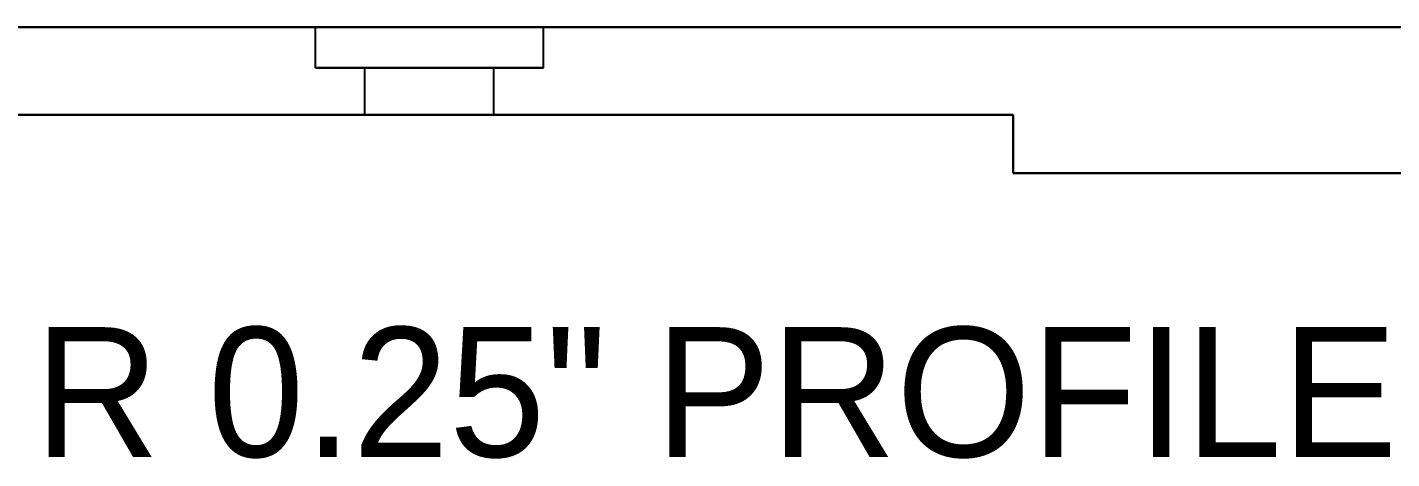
# Model space of a CAD drawing. Header units: inches. Extents: x 0.5 to 33.5, y 0.5 to 21.5.
# Drawn here: x 12.811 to 15.149, y 11.052 to 11.792 of the extents above; entities that cross this region are included whole.
import ezdxf

# ---------------------------------------------------------------- set-up
doc = ezdxf.new("R2010")
doc.units = ezdxf.units.IN
doc.header["$MEASUREMENT"] = 0

msp = doc.modelspace()

# ---------------------------------------------------------------- linework, layer by layer
at = {"layer": 'OUTLINE'}
for p, q in [((15.75, 11.7917), (11.75, 11.7917)), ((11.75, 11.7917), (15.75, 11.7917)), ((13.3049, 11.7917), (13.3047, 11.7917)), ((13.3047, 11.7219), (13.3047, 11.7917)), ((13.3047, 11.7917), (13.3049, 11.7917)), ((13.3047, 11.7917), (13.3049, 11.7917)), ((13.3047, 11.7219), (13.3047, 11.7917)), ((13.3049, 11.7917), (13.3047, 11.7917)), ((13.3056, 11.7917), (13.3049, 11.7917)), ((13.3049, 11.7917), (13.3056, 11.7917)), ((13.3049, 11.7917), (13.3056, 11.7917)), ((13.3056, 11.7917), (13.3049, 11.7917)), ((13.3068, 11.7917), (13.3056, 11.7917)), ((13.3056, 11.7917), (13.3068, 11.7917)), ((13.3056, 11.7917), (13.3068, 11.7917)), ((13.3068, 11.7917), (13.3056, 11.7917)), ((13.3085, 11.7917), (13.3068, 11.7917)), ((13.3068, 11.7917), (13.3085, 11.7917)), ((13.3068, 11.7917), (13.3085, 11.7917)), ((13.3085, 11.7917), (13.3068, 11.7917)), ((13.3106, 11.7917), (13.3085, 11.7917)), ((13.3085, 11.7917), (13.3106, 11.7917)), ((13.3085, 11.7917), (13.3106, 11.7917)), ((13.3106, 11.7917), (13.3085, 11.7917)), ((13.3131, 11.7917), (13.3106, 11.7917)), ((13.3106, 11.7917), (13.3131, 11.7917)), ((13.3106, 11.7917), (13.3131, 11.7917)), ((13.3131, 11.7917), (13.3106, 11.7917)), ((13.3161, 11.7917), (13.3131, 11.7917)), ((13.3131, 11.7917), (13.3161, 11.7917)), ((13.3131, 11.7917), (13.3161, 11.7917)), ((13.3161, 11.7917), (13.3131, 11.7917)), ((13.3196, 11.7917), (13.3161, 11.7917)), ((13.3161, 11.7917), (13.3196, 11.7917)), ((13.3161, 11.7917), (13.3196, 11.7917)), ((13.3196, 11.7917), (13.3161, 11.7917)), ((13.3235, 11.7917), (13.3196, 11.7917)), ((13.3196, 11.7917), (13.3235, 11.7917)), ((13.3196, 11.7917), (13.3235, 11.7917)), ((13.3235, 11.7917), (13.3196, 11.7917)), ((13.3278, 11.7917), (13.3235, 11.7917)), ((13.3235, 11.7917), (13.3278, 11.7917)), ((13.3235, 11.7917), (13.3278, 11.7917)), ((13.3278, 11.7917), (13.3235, 11.7917)), ((13.3325, 11.7917), (13.3278, 11.7917)), ((13.3278, 11.7917), (13.3325, 11.7917)), ((13.3278, 11.7917), (13.3325, 11.7917)), ((13.3325, 11.7917), (13.3278, 11.7917)), ((13.3376, 11.7917), (13.3325, 11.7917)), ((13.3325, 11.7917), (13.3376, 11.7917)), ((13.3325, 11.7917), (13.3376, 11.7917)), ((13.3376, 11.7917), (13.3325, 11.7917)), ((13.3431, 11.7917), (13.3376, 11.7917)), ((13.3376, 11.7917), (13.3431, 11.7917)), ((13.3376, 11.7917), (13.3431, 11.7917)), ((13.3431, 11.7917), (13.3376, 11.7917)), ((13.349, 11.7917), (13.3431, 11.7917)), ((13.3431, 11.7917), (13.349, 11.7917)), ((13.3431, 11.7917), (13.349, 11.7917)), ((13.349, 11.7917), (13.3431, 11.7917)), ((13.3553, 11.7917), (13.349, 11.7917)), ((13.349, 11.7917), (13.3553, 11.7917)), ((13.349, 11.7917), (13.3553, 11.7917)), ((13.3553, 11.7917), (13.349, 11.7917)), ((13.3619, 11.7917), (13.3553, 11.7917)), ((13.3553, 11.7917), (13.3619, 11.7917)), ((13.3553, 11.7917), (13.3619, 11.7917)), ((13.3619, 11.7917), (13.3553, 11.7917)), ((13.3688, 11.7917), (13.3619, 11.7917)), ((13.3619, 11.7917), (13.3688, 11.7917)), ((13.3619, 11.7917), (13.3688, 11.7917)), ((13.3688, 11.7917), (13.3619, 11.7917)), ((13.3761, 11.7917), (13.3688, 11.7917)), ((13.3688, 11.7917), (13.3761, 11.7917)), ((13.3688, 11.7917), (13.3761, 11.7917)), ((13.3761, 11.7917), (13.3688, 11.7917)), ((13.3837, 11.7917), (13.3761, 11.7917)), ((13.3761, 11.7917), (13.3837, 11.7917)), ((13.3761, 11.7917), (13.3837, 11.7917)), ((13.3837, 11.7917), (13.3761, 11.7917)), ((13.3915, 11.7917), (13.3837, 11.7917)), ((13.3837, 11.7917), (13.3915, 11.7917)), ((13.3837, 11.7917), (13.3915, 11.7917)), ((13.3915, 11.7917), (13.3837, 11.7917)), ((13.3996, 11.7917), (13.3915, 11.7917)), ((13.3915, 11.7917), (13.3996, 11.7917)), ((13.3915, 11.7917), (13.3996, 11.7917)), ((13.3996, 11.7917), (13.3915, 11.7917)), ((13.4079, 11.7917), (13.3996, 11.7917)), ((13.3996, 11.7917), (13.4079, 11.7917)), ((13.3996, 11.7917), (13.4079, 11.7917)), ((13.4079, 11.7917), (13.3996, 11.7917)), ((13.4165, 11.7917), (13.4079, 11.7917)), ((13.4079, 11.7917), (13.4165, 11.7917)), ((13.4079, 11.7917), (13.4165, 11.7917)), ((13.4165, 11.7917), (13.4079, 11.7917)), ((13.4253, 11.7917), (13.4165, 11.7917)), ((13.4165, 11.7917), (13.4253, 11.7917)), ((13.4165, 11.7917), (13.4253, 11.7917)), ((13.4253, 11.7917), (13.4165, 11.7917)), ((13.4342, 11.7917), (13.4253, 11.7917)), ((13.4253, 11.7917), (13.4342, 11.7917)), ((13.4253, 11.7917), (13.4342, 11.7917)), ((13.4342, 11.7917), (13.4253, 11.7917)), ((13.4433, 11.7917), (13.4342, 11.7917)), ((13.4342, 11.7917), (13.4433, 11.7917)), ((13.4342, 11.7917), (13.4433, 11.7917)), ((13.4433, 11.7917), (13.4342, 11.7917)), ((13.4525, 11.7917), (13.4433, 11.7917)), ((13.4433, 11.7917), (13.4525, 11.7917)), ((13.4433, 11.7917), (13.4525, 11.7917)), ((13.4525, 11.7917), (13.4433, 11.7917)), ((13.4619, 11.7917), (13.4525, 11.7917)), ((13.4525, 11.7917), (13.4619, 11.7917)), ((13.4525, 11.7917), (13.4619, 11.7917)), ((13.4619, 11.7917), (13.4525, 11.7917)), ((13.4713, 11.7917), (13.4619, 11.7917)), ((13.4619, 11.7917), (13.4713, 11.7917)), ((13.4619, 11.7917), (13.4713, 11.7917)), ((13.4713, 11.7917), (13.4619, 11.7917)), ((13.4809, 11.7917), (13.4713, 11.7917)), ((13.4713, 11.7917), (13.4809, 11.7917)), ((13.4713, 11.7917), (13.4809, 11.7917)), ((13.4809, 11.7917), (13.4713, 11.7917)), ((13.4904, 11.7917), (13.4809, 11.7917)), ((13.4809, 11.7917), (13.4904, 11.7917)), ((13.4809, 11.7917), (13.4904, 11.7917)), ((13.4904, 11.7917), (13.4809, 11.7917)), ((13.5, 11.7917), (13.4904, 11.7917)), ((13.4904, 11.7917), (13.5, 11.7917)), ((13.4904, 11.7917), (13.5, 11.7917)), ((13.5, 11.7917), (13.4904, 11.7917)), ((13.5096, 11.7917), (13.5, 11.7917)), ((13.5, 11.7917), (13.5096, 11.7917)), ((13.5, 11.7917), (13.5096, 11.7917)), ((13.5096, 11.7917), (13.5, 11.7917)), ((13.5191, 11.7917), (13.5096, 11.7917)), ((13.5096, 11.7917), (13.5191, 11.7917)), ((13.5096, 11.7917), (13.5191, 11.7917)), ((13.5191, 11.7917), (13.5096, 11.7917)), ((13.5287, 11.7917), (13.5191, 11.7917)), ((13.5191, 11.7917), (13.5287, 11.7917)), ((13.5191, 11.7917), (13.5287, 11.7917)), ((13.5287, 11.7917), (13.5191, 11.7917)), ((13.5381, 11.7917), (13.5287, 11.7917)), ((13.5287, 11.7917), (13.5381, 11.7917)), ((13.5287, 11.7917), (13.5381, 11.7917)), ((13.5381, 11.7917), (13.5287, 11.7917)), ((13.5475, 11.7917), (13.5381, 11.7917)), ((13.5381, 11.7917), (13.5475, 11.7917)), ((13.5381, 11.7917), (13.5475, 11.7917)), ((13.5475, 11.7917), (13.5381, 11.7917)), ((13.5567, 11.7917), (13.5475, 11.7917)), ((13.5475, 11.7917), (13.5567, 11.7917)), ((13.5475, 11.7917), (13.5567, 11.7917)), ((13.5567, 11.7917), (13.5475, 11.7917)), ((13.5658, 11.7917), (13.5567, 11.7917)), ((13.5567, 11.7917), (13.5658, 11.7917)), ((13.5567, 11.7917), (13.5658, 11.7917)), ((13.5658, 11.7917), (13.5567, 11.7917)), ((13.5747, 11.7917), (13.5658, 11.7917)), ((13.5658, 11.7917), (13.5747, 11.7917)), ((13.5658, 11.7917), (13.5747, 11.7917)), ((13.5747, 11.7917), (13.5658, 11.7917)), ((13.5835, 11.7917), (13.5747, 11.7917)), ((13.5747, 11.7917), (13.5835, 11.7917)), ((13.5747, 11.7917), (13.5835, 11.7917)), ((13.5835, 11.7917), (13.5747, 11.7917)), ((13.5921, 11.7917), (13.5835, 11.7917)), ((13.5835, 11.7917), (13.5921, 11.7917)), ((13.5835, 11.7917), (13.5921, 11.7917)), ((13.5921, 11.7917), (13.5835, 11.7917)), ((13.6004, 11.7917), (13.5921, 11.7917)), ((13.5921, 11.7917), (13.6004, 11.7917)), ((13.5921, 11.7917), (13.6004, 11.7917)), ((13.6004, 11.7917), (13.5921, 11.7917)), ((13.6085, 11.7917), (13.6004, 11.7917)), ((13.6004, 11.7917), (13.6085, 11.7917)), ((13.6004, 11.7917), (13.6085, 11.7917)), ((13.6085, 11.7917), (13.6004, 11.7917)), ((13.6163, 11.7917), (13.6085, 11.7917)), ((13.6085, 11.7917), (13.6163, 11.7917)), ((13.6085, 11.7917), (13.6163, 11.7917)), ((13.6163, 11.7917), (13.6085, 11.7917)), ((13.6239, 11.7917), (13.6163, 11.7917)), ((13.6163, 11.7917), (13.6239, 11.7917)), ((13.6163, 11.7917), (13.6239, 11.7917)), ((13.6239, 11.7917), (13.6163, 11.7917)), ((13.6312, 11.7917), (13.6239, 11.7917)), ((13.6239, 11.7917), (13.6312, 11.7917)), ((13.6239, 11.7917), (13.6312, 11.7917)), ((13.6312, 11.7917), (13.6239, 11.7917)), ((13.6381, 11.7917), (13.6312, 11.7917)), ((13.6312, 11.7917), (13.6381, 11.7917)), ((13.6312, 11.7917), (13.6381, 11.7917)), ((13.6381, 11.7917), (13.6312, 11.7917)), ((13.6447, 11.7917), (13.6381, 11.7917)), ((13.6381, 11.7917), (13.6447, 11.7917)), ((13.6381, 11.7917), (13.6447, 11.7917)), ((13.6447, 11.7917), (13.6381, 11.7917)), ((13.651, 11.7917), (13.6447, 11.7917)), ((13.6447, 11.7917), (13.651, 11.7917)), ((13.6447, 11.7917), (13.651, 11.7917)), ((13.651, 11.7917), (13.6447, 11.7917)), ((13.6569, 11.7917), (13.651, 11.7917)), ((13.651, 11.7917), (13.6569, 11.7917)), ((13.651, 11.7917), (13.6569, 11.7917)), ((13.6569, 11.7917), (13.651, 11.7917)), ((13.6624, 11.7917), (13.6569, 11.7917)), ((13.6569, 11.7917), (13.6624, 11.7917)), ((13.6569, 11.7917), (13.6624, 11.7917)), ((13.6624, 11.7917), (13.6569, 11.7917)), ((13.6675, 11.7917), (13.6624, 11.7917)), ((13.6624, 11.7917), (13.6675, 11.7917)), ((13.6624, 11.7917), (13.6675, 11.7917)), ((13.6675, 11.7917), (13.6624, 11.7917)), ((13.6722, 11.7917), (13.6675, 11.7917)), ((13.6675, 11.7917), (13.6722, 11.7917)), ((13.6675, 11.7917), (13.6722, 11.7917)), ((13.6722, 11.7917), (13.6675, 11.7917)), ((13.6765, 11.7917), (13.6722, 11.7917)), ((13.6722, 11.7917), (13.6765, 11.7917)), ((13.6722, 11.7917), (13.6765, 11.7917)), ((13.6765, 11.7917), (13.6722, 11.7917)), ((13.6804, 11.7917), (13.6765, 11.7917)), ((13.6765, 11.7917), (13.6804, 11.7917)), ((13.6765, 11.7917), (13.6804, 11.7917)), ((13.6804, 11.7917), (13.6765, 11.7917)), ((13.6839, 11.7917), (13.6804, 11.7917)), ((13.6804, 11.7917), (13.6839, 11.7917)), ((13.6804, 11.7917), (13.6839, 11.7917)), ((13.6839, 11.7917), (13.6804, 11.7917)), ((13.6869, 11.7917), (13.6839, 11.7917)), ((13.6839, 11.7917), (13.6869, 11.7917)), ((13.6839, 11.7917), (13.6869, 11.7917)), ((13.6869, 11.7917), (13.6839, 11.7917)), ((13.6894, 11.7917), (13.6869, 11.7917)), ((13.6869, 11.7917), (13.6894, 11.7917)), ((13.6869, 11.7917), (13.6894, 11.7917)), ((13.6894, 11.7917), (13.6869, 11.7917)), ((13.6915, 11.7917), (13.6894, 11.7917)), ((13.6894, 11.7917), (13.6915, 11.7917)), ((13.6894, 11.7917), (13.6915, 11.7917)), ((13.6915, 11.7917), (13.6894, 11.7917)), ((13.6932, 11.7917), (13.6915, 11.7917)), ((13.6915, 11.7917), (13.6932, 11.7917)), ((13.6915, 11.7917), (13.6932, 11.7917)), ((13.6932, 11.7917), (13.6915, 11.7917)), ((13.6944, 11.7917), (13.6932, 11.7917)), ((13.6932, 11.7917), (13.6944, 11.7917)), ((13.6932, 11.7917), (13.6944, 11.7917)), ((13.6944, 11.7917), (13.6932, 11.7917)), ((13.6951, 11.7917), (13.6944, 11.7917)), ((13.6944, 11.7917), (13.6951, 11.7917)), ((13.6944, 11.7917), (13.6951, 11.7917)), ((13.6951, 11.7917), (13.6944, 11.7917)), ((13.6953, 11.7917), (13.6951, 11.7917)), ((13.6951, 11.7917), (13.6953, 11.7917)), ((13.6951, 11.7917), (13.6953, 11.7917)), ((13.6953, 11.7917), (13.6951, 11.7917)), ((13.6953, 11.7219), (13.6953, 11.7917)), ((13.6953, 11.7219), (13.6953, 11.7917)), ((13.3049, 11.7219), (13.3047, 11.7219)), ((13.3049, 11.7219), (13.3047, 11.7219)), ((13.3047, 11.7219), (13.3049, 11.7219)), ((13.3047, 11.7219), (13.3049, 11.7219)), ((13.3056, 11.7219), (13.3049, 11.7219)), ((13.3056, 11.7219), (13.3049, 11.7219)), ((13.3049, 11.7219), (13.3056, 11.7219)), ((13.3049, 11.7219), (13.3056, 11.7219)), ((13.3068, 11.7219), (13.3056, 11.7219)), ((13.3068, 11.7219), (13.3056, 11.7219)), ((13.3056, 11.7219), (13.3068, 11.7219)), ((13.3056, 11.7219), (13.3068, 11.7219)), ((13.3085, 11.7219), (13.3068, 11.7219)), ((13.3085, 11.7219), (13.3068, 11.7219)), ((13.3068, 11.7219), (13.3085, 11.7219)), ((13.3068, 11.7219), (13.3085, 11.7219)), ((13.3106, 11.7219), (13.3085, 11.7219)), ((13.3106, 11.7219), (13.3085, 11.7219)), ((13.3085, 11.7219), (13.3106, 11.7219)), ((13.3085, 11.7219), (13.3106, 11.7219)), ((13.3131, 11.7219), (13.3106, 11.7219)), ((13.3131, 11.7219), (13.3106, 11.7219)), ((13.3106, 11.7219), (13.3131, 11.7219)), ((13.3106, 11.7219), (13.3131, 11.7219)), ((13.3161, 11.7219), (13.3131, 11.7219)), ((13.3161, 11.7219), (13.3131, 11.7219)), ((13.3131, 11.7219), (13.3161, 11.7219)), ((13.3131, 11.7219), (13.3161, 11.7219)), ((13.3196, 11.7219), (13.3161, 11.7219)), ((13.3196, 11.7219), (13.3161, 11.7219)), ((13.3161, 11.7219), (13.3196, 11.7219)), ((13.3161, 11.7219), (13.3196, 11.7219)), ((13.3235, 11.7219), (13.3196, 11.7219)), ((13.3235, 11.7219), (13.3196, 11.7219)), ((13.3196, 11.7219), (13.3235, 11.7219)), ((13.3196, 11.7219), (13.3235, 11.7219)), ((13.3278, 11.7219), (13.3235, 11.7219)), ((13.3278, 11.7219), (13.3235, 11.7219)), ((13.3235, 11.7219), (13.3278, 11.7219)), ((13.3235, 11.7219), (13.3278, 11.7219)), ((13.3325, 11.7219), (13.3278, 11.7219)), ((13.3325, 11.7219), (13.3278, 11.7219)), ((13.3278, 11.7219), (13.3325, 11.7219)), ((13.3278, 11.7219), (13.3325, 11.7219)), ((13.3376, 11.7219), (13.3325, 11.7219)), ((13.3376, 11.7219), (13.3325, 11.7219)), ((13.3325, 11.7219), (13.3376, 11.7219)), ((13.3325, 11.7219), (13.3376, 11.7219)), ((13.3431, 11.7219), (13.3376, 11.7219)), ((13.3431, 11.7219), (13.3376, 11.7219)), ((13.3376, 11.7219), (13.3431, 11.7219)), ((13.3376, 11.7219), (13.3431, 11.7219)), ((13.349, 11.7219), (13.3431, 11.7219)), ((13.349, 11.7219), (13.3431, 11.7219)), ((13.3431, 11.7219), (13.349, 11.7219)), ((13.3431, 11.7219), (13.349, 11.7219)), ((13.3553, 11.7219), (13.349, 11.7219)), ((13.3553, 11.7219), (13.349, 11.7219)), ((13.349, 11.7219), (13.3553, 11.7219)), ((13.349, 11.7219), (13.3553, 11.7219)), ((13.3619, 11.7219), (13.3553, 11.7219)), ((13.3619, 11.7219), (13.3553, 11.7219)), ((13.3553, 11.7219), (13.3619, 11.7219)), ((13.3553, 11.7219), (13.3619, 11.7219)), ((13.3688, 11.7219), (13.3619, 11.7219)), ((13.3688, 11.7219), (13.3619, 11.7219)), ((13.3619, 11.7219), (13.3688, 11.7219)), ((13.3619, 11.7219), (13.3688, 11.7219)), ((13.3761, 11.7219), (13.3688, 11.7219)), ((13.3761, 11.7219), (13.3688, 11.7219)), ((13.3688, 11.7219), (13.3761, 11.7219)), ((13.3688, 11.7219), (13.3761, 11.7219)), ((13.3837, 11.7219), (13.3761, 11.7219)), ((13.3837, 11.7219), (13.3761, 11.7219)), ((13.3761, 11.7219), (13.3837, 11.7219)), ((13.3761, 11.7219), (13.3837, 11.7219)), ((13.3915, 11.7219), (13.3837, 11.7219)), ((13.3915, 11.7219), (13.3837, 11.7219)), ((13.3837, 11.7219), (13.3915, 11.7219)), ((13.3837, 11.7219), (13.3915, 11.7219)), ((13.3896, 11.7219), (13.3895, 11.7219)), ((13.3895, 11.7219), (13.3896, 11.7219)), ((13.3895, 11.7219), (13.3896, 11.7219)), ((13.3896, 11.7219), (13.3895, 11.7219)), ((13.3895, 11.6417), (13.3895, 11.7219)), ((13.3895, 11.6417), (13.3895, 11.7219)), ((13.39, 11.7219), (13.3896, 11.7219)), ((13.3896, 11.7219), (13.39, 11.7219)), ((13.3896, 11.7219), (13.39, 11.7219)), ((13.39, 11.7219), (13.3896, 11.7219)), ((13.3907, 11.7219), (13.39, 11.7219)), ((13.39, 11.7219), (13.3907, 11.7219)), ((13.39, 11.7219), (13.3907, 11.7219)), ((13.3907, 11.7219), (13.39, 11.7219)), ((13.3916, 11.7219), (13.3907, 11.7219)), ((13.3907, 11.7219), (13.3916, 11.7219)), ((13.3907, 11.7219), (13.3916, 11.7219)), ((13.3916, 11.7219), (13.3907, 11.7219)), ((13.3996, 11.7219), (13.3915, 11.7219)), ((13.3996, 11.7219), (13.3915, 11.7219)), ((13.3915, 11.7219), (13.3996, 11.7219)), ((13.3915, 11.7219), (13.3996, 11.7219)), ((13.3928, 11.7219), (13.3916, 11.7219)), ((13.3916, 11.7219), (13.3928, 11.7219)), ((13.3916, 11.7219), (13.3928, 11.7219)), ((13.3928, 11.7219), (13.3916, 11.7219)), ((13.3943, 11.7219), (13.3928, 11.7219)), ((13.3928, 11.7219), (13.3943, 11.7219)), ((13.3928, 11.7219), (13.3943, 11.7219)), ((13.3943, 11.7219), (13.3928, 11.7219)), ((13.396, 11.7219), (13.3943, 11.7219)), ((13.3943, 11.7219), (13.396, 11.7219)), ((13.3943, 11.7219), (13.396, 11.7219)), ((13.396, 11.7219), (13.3943, 11.7219)), ((13.3979, 11.7219), (13.396, 11.7219)), ((13.396, 11.7219), (13.3979, 11.7219)), ((13.396, 11.7219), (13.3979, 11.7219)), ((13.3979, 11.7219), (13.396, 11.7219)), ((13.4001, 11.7219), (13.3979, 11.7219)), ((13.3979, 11.7219), (13.4001, 11.7219)), ((13.3979, 11.7219), (13.4001, 11.7219)), ((13.4001, 11.7219), (13.3979, 11.7219)), ((13.4079, 11.7219), (13.3996, 11.7219)), ((13.4079, 11.7219), (13.3996, 11.7219)), ((13.3996, 11.7219), (13.4079, 11.7219)), ((13.3996, 11.7219), (13.4079, 11.7219)), ((13.4025, 11.7219), (13.4001, 11.7219)), ((13.4001, 11.7219), (13.4025, 11.7219)), ((13.4001, 11.7219), (13.4025, 11.7219)), ((13.4025, 11.7219), (13.4001, 11.7219)), ((13.4052, 11.7219), (13.4025, 11.7219)), ((13.4025, 11.7219), (13.4052, 11.7219)), ((13.4025, 11.7219), (13.4052, 11.7219)), ((13.4052, 11.7219), (13.4025, 11.7219)), ((13.4081, 11.7219), (13.4052, 11.7219)), ((13.4052, 11.7219), (13.4081, 11.7219)), ((13.4052, 11.7219), (13.4081, 11.7219)), ((13.4081, 11.7219), (13.4052, 11.7219)), ((13.4165, 11.7219), (13.4079, 11.7219)), ((13.4165, 11.7219), (13.4079, 11.7219)), ((13.4079, 11.7219), (13.4165, 11.7219)), ((13.4079, 11.7219), (13.4165, 11.7219)), ((13.4112, 11.7219), (13.4081, 11.7219)), ((13.4081, 11.7219), (13.4112, 11.7219)), ((13.4081, 11.7219), (13.4112, 11.7219)), ((13.4112, 11.7219), (13.4081, 11.7219)), ((13.4146, 11.7219), (13.4112, 11.7219)), ((13.4112, 11.7219), (13.4146, 11.7219)), ((13.4112, 11.7219), (13.4146, 11.7219)), ((13.4146, 11.7219), (13.4112, 11.7219)), ((13.4181, 11.7219), (13.4146, 11.7219)), ((13.4146, 11.7219), (13.4181, 11.7219)), ((13.4146, 11.7219), (13.4181, 11.7219)), ((13.4181, 11.7219), (13.4146, 11.7219)), ((13.4253, 11.7219), (13.4165, 11.7219)), ((13.4253, 11.7219), (13.4165, 11.7219)), ((13.4165, 11.7219), (13.4253, 11.7219)), ((13.4165, 11.7219), (13.4253, 11.7219)), ((13.4219, 11.7219), (13.4181, 11.7219)), ((13.4181, 11.7219), (13.4219, 11.7219)), ((13.4181, 11.7219), (13.4219, 11.7219)), ((13.4219, 11.7219), (13.4181, 11.7219)), ((13.4258, 11.7219), (13.4219, 11.7219)), ((13.4219, 11.7219), (13.4258, 11.7219)), ((13.4219, 11.7219), (13.4258, 11.7219)), ((13.4258, 11.7219), (13.4219, 11.7219)), ((13.4342, 11.7219), (13.4253, 11.7219)), ((13.4342, 11.7219), (13.4253, 11.7219)), ((13.4253, 11.7219), (13.4342, 11.7219)), ((13.4253, 11.7219), (13.4342, 11.7219)), ((13.4299, 11.7219), (13.4258, 11.7219)), ((13.4258, 11.7219), (13.4299, 11.7219)), ((13.4258, 11.7219), (13.4299, 11.7219)), ((13.4299, 11.7219), (13.4258, 11.7219)), ((13.4342, 11.7219), (13.4299, 11.7219)), ((13.4299, 11.7219), (13.4342, 11.7219)), ((13.4299, 11.7219), (13.4342, 11.7219)), ((13.4342, 11.7219), (13.4299, 11.7219)), ((13.4386, 11.7219), (13.4342, 11.7219)), ((13.4342, 11.7219), (13.4386, 11.7219)), ((13.4433, 11.7219), (13.4342, 11.7219)), ((13.4433, 11.7219), (13.4342, 11.7219)), ((13.4342, 11.7219), (13.4386, 11.7219)), ((13.4386, 11.7219), (13.4342, 11.7219)), ((13.4342, 11.7219), (13.4433, 11.7219)), ((13.4342, 11.7219), (13.4433, 11.7219)), ((13.4432, 11.7219), (13.4386, 11.7219)), ((13.4386, 11.7219), (13.4432, 11.7219)), ((13.4386, 11.7219), (13.4432, 11.7219)), ((13.4432, 11.7219), (13.4386, 11.7219)), ((13.4479, 11.7219), (13.4432, 11.7219)), ((13.4432, 11.7219), (13.4479, 11.7219)), ((13.4432, 11.7219), (13.4479, 11.7219)), ((13.4479, 11.7219), (13.4432, 11.7219)), ((13.4525, 11.7219), (13.4433, 11.7219)), ((13.4525, 11.7219), (13.4433, 11.7219)), ((13.4433, 11.7219), (13.4525, 11.7219)), ((13.4433, 11.7219), (13.4525, 11.7219)), ((13.4528, 11.7219), (13.4479, 11.7219)), ((13.4479, 11.7219), (13.4528, 11.7219)), ((13.4479, 11.7219), (13.4528, 11.7219)), ((13.4528, 11.7219), (13.4479, 11.7219)), ((13.4619, 11.7219), (13.4525, 11.7219)), ((13.4619, 11.7219), (13.4525, 11.7219)), ((13.4525, 11.7219), (13.4619, 11.7219)), ((13.4525, 11.7219), (13.4619, 11.7219)), ((13.4577, 11.7219), (13.4528, 11.7219)), ((13.4528, 11.7219), (13.4577, 11.7219)), ((13.4528, 11.7219), (13.4577, 11.7219)), ((13.4577, 11.7219), (13.4528, 11.7219)), ((13.4628, 11.7219), (13.4577, 11.7219)), ((13.4577, 11.7219), (13.4628, 11.7219)), ((13.4577, 11.7219), (13.4628, 11.7219)), ((13.4628, 11.7219), (13.4577, 11.7219)), ((13.4713, 11.7219), (13.4619, 11.7219)), ((13.4713, 11.7219), (13.4619, 11.7219)), ((13.4619, 11.7219), (13.4713, 11.7219)), ((13.4619, 11.7219), (13.4713, 11.7219)), ((13.4679, 11.7219), (13.4628, 11.7219)), ((13.4628, 11.7219), (13.4679, 11.7219)), ((13.4628, 11.7219), (13.4679, 11.7219)), ((13.4679, 11.7219), (13.4628, 11.7219)), ((13.4732, 11.7219), (13.4679, 11.7219)), ((13.4679, 11.7219), (13.4732, 11.7219)), ((13.4679, 11.7219), (13.4732, 11.7219)), ((13.4732, 11.7219), (13.4679, 11.7219)), ((13.4809, 11.7219), (13.4713, 11.7219)), ((13.4809, 11.7219), (13.4713, 11.7219)), ((13.4713, 11.7219), (13.4809, 11.7219)), ((13.4713, 11.7219), (13.4809, 11.7219)), ((13.4784, 11.7219), (13.4732, 11.7219)), ((13.4732, 11.7219), (13.4784, 11.7219)), ((13.4732, 11.7219), (13.4784, 11.7219)), ((13.4784, 11.7219), (13.4732, 11.7219)), ((13.4838, 11.7219), (13.4784, 11.7219)), ((13.4784, 11.7219), (13.4838, 11.7219)), ((13.4784, 11.7219), (13.4838, 11.7219)), ((13.4838, 11.7219), (13.4784, 11.7219)), ((13.4904, 11.7219), (13.4809, 11.7219)), ((13.4904, 11.7219), (13.4809, 11.7219)), ((13.4809, 11.7219), (13.4904, 11.7219)), ((13.4809, 11.7219), (13.4904, 11.7219)), ((13.4892, 11.7219), (13.4838, 11.7219)), ((13.4838, 11.7219), (13.4892, 11.7219)), ((13.4838, 11.7219), (13.4892, 11.7219)), ((13.4892, 11.7219), (13.4838, 11.7219)), ((13.4946, 11.7219), (13.4892, 11.7219)), ((13.4892, 11.7219), (13.4946, 11.7219)), ((13.4892, 11.7219), (13.4946, 11.7219)), ((13.4946, 11.7219), (13.4892, 11.7219)), ((13.5, 11.7219), (13.4904, 11.7219)), ((13.5, 11.7219), (13.4904, 11.7219)), ((13.4904, 11.7219), (13.5, 11.7219)), ((13.4904, 11.7219), (13.5, 11.7219)), ((13.5, 11.7219), (13.4946, 11.7219)), ((13.4946, 11.7219), (13.5, 11.7219)), ((13.4946, 11.7219), (13.5, 11.7219)), ((13.5, 11.7219), (13.4946, 11.7219)), ((13.5054, 11.7219), (13.5, 11.7219)), ((13.5, 11.7219), (13.5054, 11.7219)), ((13.5096, 11.7219), (13.5, 11.7219)), ((13.5096, 11.7219), (13.5, 11.7219)), ((13.5, 11.7219), (13.5054, 11.7219)), ((13.5054, 11.7219), (13.5, 11.7219)), ((13.5, 11.7219), (13.5096, 11.7219)), ((13.5, 11.7219), (13.5096, 11.7219)), ((13.5108, 11.7219), (13.5054, 11.7219)), ((13.5054, 11.7219), (13.5108, 11.7219)), ((13.5054, 11.7219), (13.5108, 11.7219)), ((13.5108, 11.7219), (13.5054, 11.7219)), ((13.5191, 11.7219), (13.5096, 11.7219)), ((13.5191, 11.7219), (13.5096, 11.7219)), ((13.5096, 11.7219), (13.5191, 11.7219)), ((13.5096, 11.7219), (13.5191, 11.7219)), ((13.5162, 11.7219), (13.5108, 11.7219)), ((13.5108, 11.7219), (13.5162, 11.7219)), ((13.5108, 11.7219), (13.5162, 11.7219)), ((13.5162, 11.7219), (13.5108, 11.7219)), ((13.5216, 11.7219), (13.5162, 11.7219)), ((13.5162, 11.7219), (13.5216, 11.7219)), ((13.5162, 11.7219), (13.5216, 11.7219)), ((13.5216, 11.7219), (13.5162, 11.7219)), ((13.5287, 11.7219), (13.5191, 11.7219)), ((13.5287, 11.7219), (13.5191, 11.7219)), ((13.5191, 11.7219), (13.5287, 11.7219)), ((13.5191, 11.7219), (13.5287, 11.7219)), ((13.5268, 11.7219), (13.5216, 11.7219)), ((13.5216, 11.7219), (13.5268, 11.7219)), ((13.5216, 11.7219), (13.5268, 11.7219)), ((13.5268, 11.7219), (13.5216, 11.7219)), ((13.5321, 11.7219), (13.5268, 11.7219)), ((13.5268, 11.7219), (13.5321, 11.7219)), ((13.5268, 11.7219), (13.5321, 11.7219)), ((13.5321, 11.7219), (13.5268, 11.7219)), ((13.5381, 11.7219), (13.5287, 11.7219)), ((13.5381, 11.7219), (13.5287, 11.7219)), ((13.5287, 11.7219), (13.5381, 11.7219)), ((13.5287, 11.7219), (13.5381, 11.7219)), ((13.5372, 11.7219), (13.5321, 11.7219)), ((13.5321, 11.7219), (13.5372, 11.7219)), ((13.5321, 11.7219), (13.5372, 11.7219)), ((13.5372, 11.7219), (13.5321, 11.7219)), ((13.5423, 11.7219), (13.5372, 11.7219)), ((13.5372, 11.7219), (13.5423, 11.7219)), ((13.5372, 11.7219), (13.5423, 11.7219)), ((13.5423, 11.7219), (13.5372, 11.7219)), ((13.5475, 11.7219), (13.5381, 11.7219)), ((13.5475, 11.7219), (13.5381, 11.7219)), ((13.5381, 11.7219), (13.5475, 11.7219)), ((13.5381, 11.7219), (13.5475, 11.7219)), ((13.5472, 11.7219), (13.5423, 11.7219)), ((13.5423, 11.7219), (13.5472, 11.7219)), ((13.5423, 11.7219), (13.5472, 11.7219)), ((13.5472, 11.7219), (13.5423, 11.7219)), ((13.5521, 11.7219), (13.5472, 11.7219)), ((13.5472, 11.7219), (13.5521, 11.7219)), ((13.5472, 11.7219), (13.5521, 11.7219)), ((13.5521, 11.7219), (13.5472, 11.7219)), ((13.5567, 11.7219), (13.5475, 11.7219)), ((13.5567, 11.7219), (13.5475, 11.7219)), ((13.5475, 11.7219), (13.5567, 11.7219)), ((13.5475, 11.7219), (13.5567, 11.7219)), ((13.5568, 11.7219), (13.5521, 11.7219)), ((13.5521, 11.7219), (13.5568, 11.7219)), ((13.5521, 11.7219), (13.5568, 11.7219)), ((13.5568, 11.7219), (13.5521, 11.7219)), ((13.5658, 11.7219), (13.5567, 11.7219)), ((13.5658, 11.7219), (13.5567, 11.7219)), ((13.5567, 11.7219), (13.5658, 11.7219)), ((13.5567, 11.7219), (13.5658, 11.7219)), ((13.5614, 11.7219), (13.5568, 11.7219)), ((13.5568, 11.7219), (13.5614, 11.7219)), ((13.5568, 11.7219), (13.5614, 11.7219)), ((13.5614, 11.7219), (13.5568, 11.7219)), ((13.5658, 11.7219), (13.5614, 11.7219)), ((13.5614, 11.7219), (13.5658, 11.7219)), ((13.5614, 11.7219), (13.5658, 11.7219)), ((13.5658, 11.7219), (13.5614, 11.7219)), ((13.5701, 11.7219), (13.5658, 11.7219)), ((13.5658, 11.7219), (13.5701, 11.7219)), ((13.5747, 11.7219), (13.5658, 11.7219)), ((13.5747, 11.7219), (13.5658, 11.7219)), ((13.5658, 11.7219), (13.5701, 11.7219)), ((13.5701, 11.7219), (13.5658, 11.7219)), ((13.5658, 11.7219), (13.5747, 11.7219)), ((13.5658, 11.7219), (13.5747, 11.7219)), ((13.5742, 11.7219), (13.5701, 11.7219)), ((13.5701, 11.7219), (13.5742, 11.7219)), ((13.5701, 11.7219), (13.5742, 11.7219)), ((13.5742, 11.7219), (13.5701, 11.7219)), ((13.5781, 11.7219), (13.5742, 11.7219)), ((13.5742, 11.7219), (13.5781, 11.7219)), ((13.5742, 11.7219), (13.5781, 11.7219)), ((13.5781, 11.7219), (13.5742, 11.7219)), ((13.5835, 11.7219), (13.5747, 11.7219)), ((13.5835, 11.7219), (13.5747, 11.7219)), ((13.5747, 11.7219), (13.5835, 11.7219)), ((13.5747, 11.7219), (13.5835, 11.7219)), ((13.5819, 11.7219), (13.5781, 11.7219)), ((13.5781, 11.7219), (13.5819, 11.7219)), ((13.5781, 11.7219), (13.5819, 11.7219)), ((13.5819, 11.7219), (13.5781, 11.7219)), ((13.5854, 11.7219), (13.5819, 11.7219)), ((13.5819, 11.7219), (13.5854, 11.7219)), ((13.5819, 11.7219), (13.5854, 11.7219)), ((13.5854, 11.7219), (13.5819, 11.7219)), ((13.5921, 11.7219), (13.5835, 11.7219)), ((13.5921, 11.7219), (13.5835, 11.7219)), ((13.5835, 11.7219), (13.5921, 11.7219)), ((13.5835, 11.7219), (13.5921, 11.7219)), ((13.5888, 11.7219), (13.5854, 11.7219)), ((13.5854, 11.7219), (13.5888, 11.7219)), ((13.5854, 11.7219), (13.5888, 11.7219)), ((13.5888, 11.7219), (13.5854, 11.7219)), ((13.5919, 11.7219), (13.5888, 11.7219)), ((13.5888, 11.7219), (13.5919, 11.7219)), ((13.5888, 11.7219), (13.5919, 11.7219)), ((13.5919, 11.7219), (13.5888, 11.7219)), ((13.5948, 11.7219), (13.5919, 11.7219)), ((13.5919, 11.7219), (13.5948, 11.7219)), ((13.5919, 11.7219), (13.5948, 11.7219)), ((13.5948, 11.7219), (13.5919, 11.7219)), ((13.6004, 11.7219), (13.5921, 11.7219)), ((13.6004, 11.7219), (13.5921, 11.7219)), ((13.5921, 11.7219), (13.6004, 11.7219)), ((13.5921, 11.7219), (13.6004, 11.7219)), ((13.5975, 11.7219), (13.5948, 11.7219)), ((13.5948, 11.7219), (13.5975, 11.7219)), ((13.5948, 11.7219), (13.5975, 11.7219)), ((13.5975, 11.7219), (13.5948, 11.7219)), ((13.5999, 11.7219), (13.5975, 11.7219)), ((13.5975, 11.7219), (13.5999, 11.7219)), ((13.5975, 11.7219), (13.5999, 11.7219)), ((13.5999, 11.7219), (13.5975, 11.7219)), ((13.6021, 11.7219), (13.5999, 11.7219)), ((13.5999, 11.7219), (13.6021, 11.7219)), ((13.5999, 11.7219), (13.6021, 11.7219)), ((13.6021, 11.7219), (13.5999, 11.7219)), ((13.6085, 11.7219), (13.6004, 11.7219)), ((13.6085, 11.7219), (13.6004, 11.7219)), ((13.6004, 11.7219), (13.6085, 11.7219)), ((13.6004, 11.7219), (13.6085, 11.7219)), ((13.604, 11.7219), (13.6021, 11.7219)), ((13.6021, 11.7219), (13.604, 11.7219)), ((13.6021, 11.7219), (13.604, 11.7219)), ((13.604, 11.7219), (13.6021, 11.7219)), ((13.6057, 11.7219), (13.604, 11.7219)), ((13.604, 11.7219), (13.6057, 11.7219)), ((13.604, 11.7219), (13.6057, 11.7219)), ((13.6057, 11.7219), (13.604, 11.7219)), ((13.6072, 11.7219), (13.6057, 11.7219)), ((13.6057, 11.7219), (13.6072, 11.7219)), ((13.6057, 11.7219), (13.6072, 11.7219)), ((13.6072, 11.7219), (13.6057, 11.7219)), ((13.6084, 11.7219), (13.6072, 11.7219)), ((13.6072, 11.7219), (13.6084, 11.7219)), ((13.6072, 11.7219), (13.6084, 11.7219)), ((13.6084, 11.7219), (13.6072, 11.7219)), ((13.6093, 11.7219), (13.6084, 11.7219)), ((13.6084, 11.7219), (13.6093, 11.7219)), ((13.6084, 11.7219), (13.6093, 11.7219)), ((13.6093, 11.7219), (13.6084, 11.7219)), ((13.6163, 11.7219), (13.6085, 11.7219)), ((13.6163, 11.7219), (13.6085, 11.7219)), ((13.6085, 11.7219), (13.6163, 11.7219)), ((13.6085, 11.7219), (13.6163, 11.7219)), ((13.61, 11.7219), (13.6093, 11.7219)), ((13.6093, 11.7219), (13.61, 11.7219)), ((13.6093, 11.7219), (13.61, 11.7219)), ((13.61, 11.7219), (13.6093, 11.7219)), ((13.6104, 11.7219), (13.61, 11.7219)), ((13.61, 11.7219), (13.6104, 11.7219)), ((13.61, 11.7219), (13.6104, 11.7219)), ((13.6104, 11.7219), (13.61, 11.7219)), ((13.6105, 11.7219), (13.6104, 11.7219)), ((13.6104, 11.7219), (13.6105, 11.7219)), ((13.6104, 11.7219), (13.6105, 11.7219)), ((13.6105, 11.7219), (13.6104, 11.7219)), ((13.6105, 11.6417), (13.6105, 11.7219)), ((13.6105, 11.6417), (13.6105, 11.7219)), ((13.6239, 11.7219), (13.6163, 11.7219)), ((13.6239, 11.7219), (13.6163, 11.7219)), ((13.6163, 11.7219), (13.6239, 11.7219)), ((13.6163, 11.7219), (13.6239, 11.7219)), ((13.6312, 11.7219), (13.6239, 11.7219)), ((13.6312, 11.7219), (13.6239, 11.7219)), ((13.6239, 11.7219), (13.6312, 11.7219)), ((13.6239, 11.7219), (13.6312, 11.7219)), ((13.6381, 11.7219), (13.6312, 11.7219)), ((13.6381, 11.7219), (13.6312, 11.7219)), ((13.6312, 11.7219), (13.6381, 11.7219)), ((13.6312, 11.7219), (13.6381, 11.7219)), ((13.6447, 11.7219), (13.6381, 11.7219)), ((13.6447, 11.7219), (13.6381, 11.7219)), ((13.6381, 11.7219), (13.6447, 11.7219)), ((13.6381, 11.7219), (13.6447, 11.7219)), ((13.651, 11.7219), (13.6447, 11.7219)), ((13.651, 11.7219), (13.6447, 11.7219)), ((13.6447, 11.7219), (13.651, 11.7219)), ((13.6447, 11.7219), (13.651, 11.7219)), ((13.6569, 11.7219), (13.651, 11.7219)), ((13.6569, 11.7219), (13.651, 11.7219)), ((13.651, 11.7219), (13.6569, 11.7219)), ((13.651, 11.7219), (13.6569, 11.7219)), ((13.6624, 11.7219), (13.6569, 11.7219)), ((13.6624, 11.7219), (13.6569, 11.7219)), ((13.6569, 11.7219), (13.6624, 11.7219)), ((13.6569, 11.7219), (13.6624, 11.7219)), ((13.6675, 11.7219), (13.6624, 11.7219)), ((13.6675, 11.7219), (13.6624, 11.7219)), ((13.6624, 11.7219), (13.6675, 11.7219)), ((13.6624, 11.7219), (13.6675, 11.7219)), ((13.6722, 11.7219), (13.6675, 11.7219)), ((13.6722, 11.7219), (13.6675, 11.7219)), ((13.6675, 11.7219), (13.6722, 11.7219)), ((13.6675, 11.7219), (13.6722, 11.7219)), ((13.6765, 11.7219), (13.6722, 11.7219)), ((13.6765, 11.7219), (13.6722, 11.7219)), ((13.6722, 11.7219), (13.6765, 11.7219)), ((13.6722, 11.7219), (13.6765, 11.7219)), ((13.6804, 11.7219), (13.6765, 11.7219)), ((13.6804, 11.7219), (13.6765, 11.7219)), ((13.6765, 11.7219), (13.6804, 11.7219)), ((13.6765, 11.7219), (13.6804, 11.7219)), ((13.6839, 11.7219), (13.6804, 11.7219)), ((13.6839, 11.7219), (13.6804, 11.7219)), ((13.6804, 11.7219), (13.6839, 11.7219)), ((13.6804, 11.7219), (13.6839, 11.7219)), ((13.6869, 11.7219), (13.6839, 11.7219)), ((13.6869, 11.7219), (13.6839, 11.7219)), ((13.6839, 11.7219), (13.6869, 11.7219)), ((13.6839, 11.7219), (13.6869, 11.7219)), ((13.6894, 11.7219), (13.6869, 11.7219)), ((13.6894, 11.7219), (13.6869, 11.7219)), ((13.6869, 11.7219), (13.6894, 11.7219)), ((13.6869, 11.7219), (13.6894, 11.7219)), ((13.6915, 11.7219), (13.6894, 11.7219)), ((13.6915, 11.7219), (13.6894, 11.7219)), ((13.6894, 11.7219), (13.6915, 11.7219)), ((13.6894, 11.7219), (13.6915, 11.7219)), ((13.6932, 11.7219), (13.6915, 11.7219)), ((13.6932, 11.7219), (13.6915, 11.7219)), ((13.6915, 11.7219), (13.6932, 11.7219)), ((13.6915, 11.7219), (13.6932, 11.7219)), ((13.6944, 11.7219), (13.6932, 11.7219)), ((13.6944, 11.7219), (13.6932, 11.7219)), ((13.6932, 11.7219), (13.6944, 11.7219)), ((13.6932, 11.7219), (13.6944, 11.7219)), ((13.6951, 11.7219), (13.6944, 11.7219)), ((13.6951, 11.7219), (13.6944, 11.7219)), ((13.6944, 11.7219), (13.6951, 11.7219)), ((13.6944, 11.7219), (13.6951, 11.7219)), ((13.6953, 11.7219), (13.6951, 11.7219)), ((13.6953, 11.7219), (13.6951, 11.7219)), ((13.6951, 11.7219), (13.6953, 11.7219)), ((13.6951, 11.7219), (13.6953, 11.7219)), ((11.75, 11.6417), (14.5, 11.6417)), ((14.5, 11.6417), (11.75, 11.6417)), ((13.3896, 11.6417), (13.3895, 11.6417)), ((13.3895, 11.6417), (13.3896, 11.6417)), ((13.3896, 11.6417), (13.3895, 11.6417)), ((13.3895, 11.6417), (13.3896, 11.6417)), ((13.39, 11.6417), (13.3896, 11.6417)), ((13.3896, 11.6417), (13.39, 11.6417)), ((13.39, 11.6417), (13.3896, 11.6417)), ((13.3896, 11.6417), (13.39, 11.6417)), ((13.3907, 11.6417), (13.39, 11.6417)), ((13.39, 11.6417), (13.3907, 11.6417)), ((13.3907, 11.6417), (13.39, 11.6417)), ((13.39, 11.6417), (13.3907, 11.6417)), ((13.3916, 11.6417), (13.3907, 11.6417)), ((13.3907, 11.6417), (13.3916, 11.6417)), ((13.3916, 11.6417), (13.3907, 11.6417)), ((13.3907, 11.6417), (13.3916, 11.6417)), ((13.3928, 11.6417), (13.3916, 11.6417)), ((13.3916, 11.6417), (13.3928, 11.6417)), ((13.3928, 11.6417), (13.3916, 11.6417)), ((13.3916, 11.6417), (13.3928, 11.6417)), ((13.3943, 11.6417), (13.3928, 11.6417)), ((13.3928, 11.6417), (13.3943, 11.6417)), ((13.3943, 11.6417), (13.3928, 11.6417)), ((13.3928, 11.6417), (13.3943, 11.6417)), ((13.396, 11.6417), (13.3943, 11.6417)), ((13.3943, 11.6417), (13.396, 11.6417)), ((13.396, 11.6417), (13.3943, 11.6417)), ((13.3943, 11.6417), (13.396, 11.6417)), ((13.3979, 11.6417), (13.396, 11.6417)), ((13.396, 11.6417), (13.3979, 11.6417)), ((13.3979, 11.6417), (13.396, 11.6417)), ((13.396, 11.6417), (13.3979, 11.6417)), ((13.4001, 11.6417), (13.3979, 11.6417)), ((13.3979, 11.6417), (13.4001, 11.6417)), ((13.4001, 11.6417), (13.3979, 11.6417)), ((13.3979, 11.6417), (13.4001, 11.6417)), ((13.4025, 11.6417), (13.4001, 11.6417)), ((13.4001, 11.6417), (13.4025, 11.6417)), ((13.4025, 11.6417), (13.4001, 11.6417)), ((13.4001, 11.6417), (13.4025, 11.6417)), ((13.4052, 11.6417), (13.4025, 11.6417)), ((13.4025, 11.6417), (13.4052, 11.6417)), ((13.4052, 11.6417), (13.4025, 11.6417)), ((13.4025, 11.6417), (13.4052, 11.6417)), ((13.4081, 11.6417), (13.4052, 11.6417)), ((13.4052, 11.6417), (13.4081, 11.6417)), ((13.4081, 11.6417), (13.4052, 11.6417)), ((13.4052, 11.6417), (13.4081, 11.6417)), ((13.4112, 11.6417), (13.4081, 11.6417)), ((13.4081, 11.6417), (13.4112, 11.6417)), ((13.4112, 11.6417), (13.4081, 11.6417)), ((13.4081, 11.6417), (13.4112, 11.6417)), ((13.4146, 11.6417), (13.4112, 11.6417)), ((13.4112, 11.6417), (13.4146, 11.6417)), ((13.4146, 11.6417), (13.4112, 11.6417)), ((13.4112, 11.6417), (13.4146, 11.6417)), ((13.4181, 11.6417), (13.4146, 11.6417)), ((13.4146, 11.6417), (13.4181, 11.6417)), ((13.4181, 11.6417), (13.4146, 11.6417)), ((13.4146, 11.6417), (13.4181, 11.6417)), ((13.4219, 11.6417), (13.4181, 11.6417)), ((13.4181, 11.6417), (13.4219, 11.6417)), ((13.4219, 11.6417), (13.4181, 11.6417)), ((13.4181, 11.6417), (13.4219, 11.6417)), ((13.4258, 11.6417), (13.4219, 11.6417)), ((13.4219, 11.6417), (13.4258, 11.6417)), ((13.4258, 11.6417), (13.4219, 11.6417)), ((13.4219, 11.6417), (13.4258, 11.6417)), ((13.4299, 11.6417), (13.4258, 11.6417)), ((13.4258, 11.6417), (13.4299, 11.6417)), ((13.4299, 11.6417), (13.4258, 11.6417)), ((13.4258, 11.6417), (13.4299, 11.6417)), ((13.4342, 11.6417), (13.4299, 11.6417)), ((13.4299, 11.6417), (13.4342, 11.6417)), ((13.4342, 11.6417), (13.4299, 11.6417)), ((13.4299, 11.6417), (13.4342, 11.6417)), ((13.4386, 11.6417), (13.4342, 11.6417)), ((13.4342, 11.6417), (13.4386, 11.6417)), ((13.4386, 11.6417), (13.4342, 11.6417)), ((13.4342, 11.6417), (13.4386, 11.6417)), ((13.4432, 11.6417), (13.4386, 11.6417)), ((13.4386, 11.6417), (13.4432, 11.6417)), ((13.4432, 11.6417), (13.4386, 11.6417)), ((13.4386, 11.6417), (13.4432, 11.6417)), ((13.4479, 11.6417), (13.4432, 11.6417)), ((13.4432, 11.6417), (13.4479, 11.6417)), ((13.4479, 11.6417), (13.4432, 11.6417)), ((13.4432, 11.6417), (13.4479, 11.6417)), ((13.4528, 11.6417), (13.4479, 11.6417)), ((13.4479, 11.6417), (13.4528, 11.6417)), ((13.4528, 11.6417), (13.4479, 11.6417)), ((13.4479, 11.6417), (13.4528, 11.6417)), ((13.4577, 11.6417), (13.4528, 11.6417)), ((13.4528, 11.6417), (13.4577, 11.6417)), ((13.4577, 11.6417), (13.4528, 11.6417)), ((13.4528, 11.6417), (13.4577, 11.6417)), ((13.4628, 11.6417), (13.4577, 11.6417)), ((13.4577, 11.6417), (13.4628, 11.6417)), ((13.4628, 11.6417), (13.4577, 11.6417)), ((13.4577, 11.6417), (13.4628, 11.6417)), ((13.4679, 11.6417), (13.4628, 11.6417)), ((13.4628, 11.6417), (13.4679, 11.6417)), ((13.4679, 11.6417), (13.4628, 11.6417)), ((13.4628, 11.6417), (13.4679, 11.6417)), ((13.4732, 11.6417), (13.4679, 11.6417)), ((13.4679, 11.6417), (13.4732, 11.6417)), ((13.4732, 11.6417), (13.4679, 11.6417)), ((13.4679, 11.6417), (13.4732, 11.6417)), ((13.4784, 11.6417), (13.4732, 11.6417)), ((13.4732, 11.6417), (13.4784, 11.6417)), ((13.4784, 11.6417), (13.4732, 11.6417)), ((13.4732, 11.6417), (13.4784, 11.6417)), ((13.4838, 11.6417), (13.4784, 11.6417)), ((13.4784, 11.6417), (13.4838, 11.6417)), ((13.4838, 11.6417), (13.4784, 11.6417)), ((13.4784, 11.6417), (13.4838, 11.6417)), ((13.4892, 11.6417), (13.4838, 11.6417)), ((13.4838, 11.6417), (13.4892, 11.6417)), ((13.4892, 11.6417), (13.4838, 11.6417)), ((13.4838, 11.6417), (13.4892, 11.6417)), ((13.4946, 11.6417), (13.4892, 11.6417)), ((13.4892, 11.6417), (13.4946, 11.6417)), ((13.4946, 11.6417), (13.4892, 11.6417)), ((13.4892, 11.6417), (13.4946, 11.6417)), ((13.5, 11.6417), (13.4946, 11.6417)), ((13.4946, 11.6417), (13.5, 11.6417)), ((13.5, 11.6417), (13.4946, 11.6417)), ((13.4946, 11.6417), (13.5, 11.6417)), ((13.5054, 11.6417), (13.5, 11.6417)), ((13.5, 11.6417), (13.5054, 11.6417)), ((13.5054, 11.6417), (13.5, 11.6417)), ((13.5, 11.6417), (13.5054, 11.6417)), ((13.5108, 11.6417), (13.5054, 11.6417)), ((13.5054, 11.6417), (13.5108, 11.6417)), ((13.5108, 11.6417), (13.5054, 11.6417)), ((13.5054, 11.6417), (13.5108, 11.6417)), ((13.5162, 11.6417), (13.5108, 11.6417)), ((13.5108, 11.6417), (13.5162, 11.6417)), ((13.5162, 11.6417), (13.5108, 11.6417)), ((13.5108, 11.6417), (13.5162, 11.6417)), ((13.5216, 11.6417), (13.5162, 11.6417)), ((13.5162, 11.6417), (13.5216, 11.6417)), ((13.5216, 11.6417), (13.5162, 11.6417)), ((13.5162, 11.6417), (13.5216, 11.6417)), ((13.5268, 11.6417), (13.5216, 11.6417)), ((13.5216, 11.6417), (13.5268, 11.6417)), ((13.5268, 11.6417), (13.5216, 11.6417)), ((13.5216, 11.6417), (13.5268, 11.6417)), ((13.5321, 11.6417), (13.5268, 11.6417)), ((13.5268, 11.6417), (13.5321, 11.6417)), ((13.5321, 11.6417), (13.5268, 11.6417)), ((13.5268, 11.6417), (13.5321, 11.6417)), ((13.5372, 11.6417), (13.5321, 11.6417)), ((13.5321, 11.6417), (13.5372, 11.6417)), ((13.5372, 11.6417), (13.5321, 11.6417)), ((13.5321, 11.6417), (13.5372, 11.6417)), ((13.5423, 11.6417), (13.5372, 11.6417)), ((13.5372, 11.6417), (13.5423, 11.6417)), ((13.5423, 11.6417), (13.5372, 11.6417)), ((13.5372, 11.6417), (13.5423, 11.6417)), ((13.5472, 11.6417), (13.5423, 11.6417)), ((13.5423, 11.6417), (13.5472, 11.6417)), ((13.5472, 11.6417), (13.5423, 11.6417)), ((13.5423, 11.6417), (13.5472, 11.6417)), ((13.5521, 11.6417), (13.5472, 11.6417)), ((13.5472, 11.6417), (13.5521, 11.6417)), ((13.5521, 11.6417), (13.5472, 11.6417)), ((13.5472, 11.6417), (13.5521, 11.6417)), ((13.5568, 11.6417), (13.5521, 11.6417)), ((13.5521, 11.6417), (13.5568, 11.6417)), ((13.5568, 11.6417), (13.5521, 11.6417)), ((13.5521, 11.6417), (13.5568, 11.6417)), ((13.5614, 11.6417), (13.5568, 11.6417)), ((13.5568, 11.6417), (13.5614, 11.6417)), ((13.5614, 11.6417), (13.5568, 11.6417)), ((13.5568, 11.6417), (13.5614, 11.6417)), ((13.5658, 11.6417), (13.5614, 11.6417)), ((13.5614, 11.6417), (13.5658, 11.6417)), ((13.5658, 11.6417), (13.5614, 11.6417)), ((13.5614, 11.6417), (13.5658, 11.6417)), ((13.5701, 11.6417), (13.5658, 11.6417)), ((13.5658, 11.6417), (13.5701, 11.6417)), ((13.5701, 11.6417), (13.5658, 11.6417)), ((13.5658, 11.6417), (13.5701, 11.6417)), ((13.5742, 11.6417), (13.5701, 11.6417)), ((13.5701, 11.6417), (13.5742, 11.6417)), ((13.5742, 11.6417), (13.5701, 11.6417)), ((13.5701, 11.6417), (13.5742, 11.6417)), ((13.5781, 11.6417), (13.5742, 11.6417)), ((13.5742, 11.6417), (13.5781, 11.6417)), ((13.5781, 11.6417), (13.5742, 11.6417)), ((13.5742, 11.6417), (13.5781, 11.6417)), ((13.5819, 11.6417), (13.5781, 11.6417)), ((13.5781, 11.6417), (13.5819, 11.6417)), ((13.5819, 11.6417), (13.5781, 11.6417)), ((13.5781, 11.6417), (13.5819, 11.6417)), ((13.5854, 11.6417), (13.5819, 11.6417)), ((13.5819, 11.6417), (13.5854, 11.6417)), ((13.5854, 11.6417), (13.5819, 11.6417)), ((13.5819, 11.6417), (13.5854, 11.6417)), ((13.5888, 11.6417), (13.5854, 11.6417)), ((13.5854, 11.6417), (13.5888, 11.6417)), ((13.5888, 11.6417), (13.5854, 11.6417)), ((13.5854, 11.6417), (13.5888, 11.6417)), ((13.5919, 11.6417), (13.5888, 11.6417)), ((13.5888, 11.6417), (13.5919, 11.6417)), ((13.5919, 11.6417), (13.5888, 11.6417)), ((13.5888, 11.6417), (13.5919, 11.6417)), ((13.5948, 11.6417), (13.5919, 11.6417)), ((13.5919, 11.6417), (13.5948, 11.6417)), ((13.5948, 11.6417), (13.5919, 11.6417)), ((13.5919, 11.6417), (13.5948, 11.6417)), ((13.5975, 11.6417), (13.5948, 11.6417)), ((13.5948, 11.6417), (13.5975, 11.6417)), ((13.5975, 11.6417), (13.5948, 11.6417)), ((13.5948, 11.6417), (13.5975, 11.6417)), ((13.5999, 11.6417), (13.5975, 11.6417)), ((13.5975, 11.6417), (13.5999, 11.6417)), ((13.5999, 11.6417), (13.5975, 11.6417)), ((13.5975, 11.6417), (13.5999, 11.6417)), ((13.6021, 11.6417), (13.5999, 11.6417)), ((13.5999, 11.6417), (13.6021, 11.6417)), ((13.6021, 11.6417), (13.5999, 11.6417)), ((13.5999, 11.6417), (13.6021, 11.6417)), ((13.604, 11.6417), (13.6021, 11.6417)), ((13.6021, 11.6417), (13.604, 11.6417)), ((13.604, 11.6417), (13.6021, 11.6417)), ((13.6021, 11.6417), (13.604, 11.6417)), ((13.6057, 11.6417), (13.604, 11.6417)), ((13.604, 11.6417), (13.6057, 11.6417)), ((13.6057, 11.6417), (13.604, 11.6417)), ((13.604, 11.6417), (13.6057, 11.6417)), ((13.6072, 11.6417), (13.6057, 11.6417)), ((13.6057, 11.6417), (13.6072, 11.6417)), ((13.6072, 11.6417), (13.6057, 11.6417)), ((13.6057, 11.6417), (13.6072, 11.6417)), ((13.6084, 11.6417), (13.6072, 11.6417)), ((13.6072, 11.6417), (13.6084, 11.6417)), ((13.6084, 11.6417), (13.6072, 11.6417)), ((13.6072, 11.6417), (13.6084, 11.6417)), ((13.6093, 11.6417), (13.6084, 11.6417)), ((13.6084, 11.6417), (13.6093, 11.6417)), ((13.6093, 11.6417), (13.6084, 11.6417)), ((13.6084, 11.6417), (13.6093, 11.6417)), ((13.61, 11.6417), (13.6093, 11.6417)), ((13.6093, 11.6417), (13.61, 11.6417)), ((13.61, 11.6417), (13.6093, 11.6417)), ((13.6093, 11.6417), (13.61, 11.6417)), ((13.6104, 11.6417), (13.61, 11.6417)), ((13.61, 11.6417), (13.6104, 11.6417)), ((13.6104, 11.6417), (13.61, 11.6417)), ((13.61, 11.6417), (13.6104, 11.6417)), ((13.6105, 11.6417), (13.6104, 11.6417)), ((13.6104, 11.6417), (13.6105, 11.6417)), ((13.6105, 11.6417), (13.6104, 11.6417)), ((13.6104, 11.6417), (13.6105, 11.6417)), ((14.5, 11.6417), (14.5, 11.5417)), ((14.5, 11.5417), (14.5, 11.6417)), ((15.75, 11.5417), (14.5, 11.5417)), ((14.5, 11.5417), (15.75, 11.5417))]:
    msp.add_line(p, q, dxfattribs=at)

# ---------------------------------------------------------------- texts
at = {"layer": 'ANNOTATION'}
msp.add_text('R 0.25" PROFILE', height=0.222222, dxfattribs=at).set_placement((12.8232, 11.0556))

doc.saveas('drawing.dxf')
